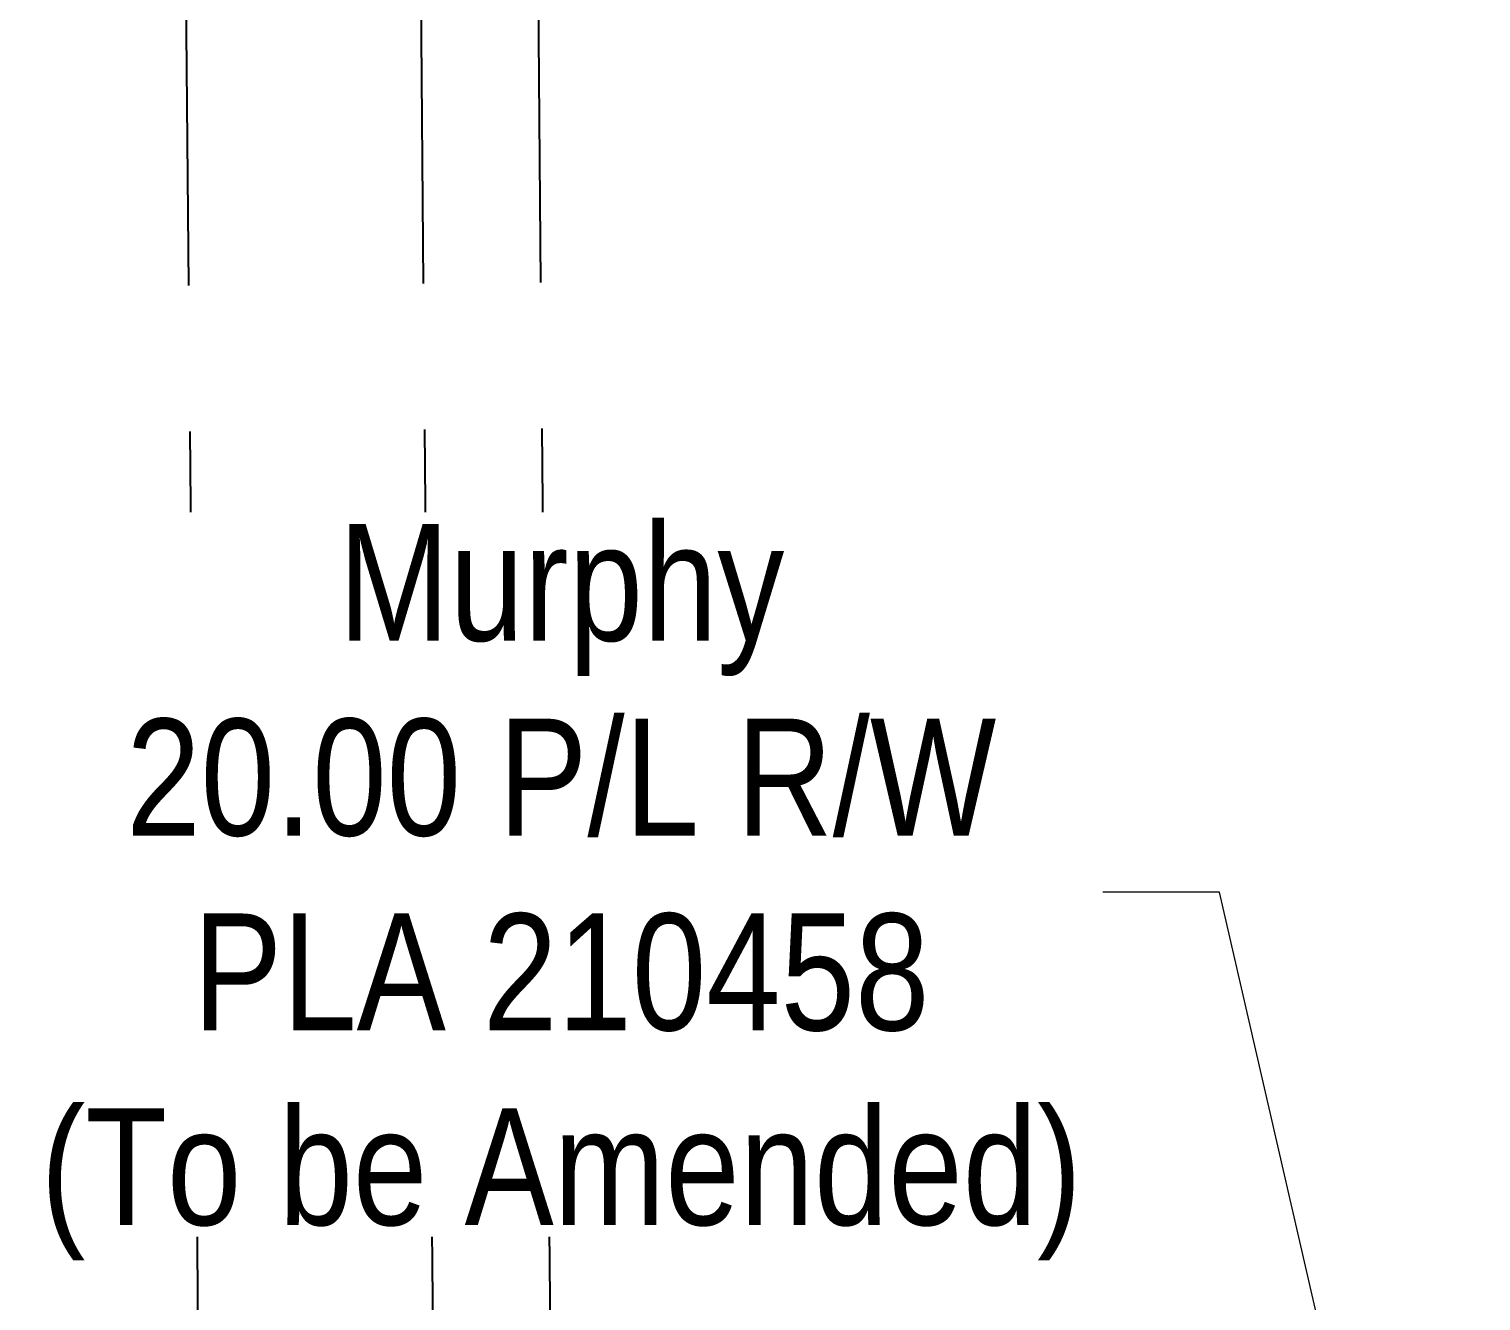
# Model space of a CAD drawing. Extents: x 534052 to 544180, y 6043031 to 6050786.
# Drawn here: x 540703.8 to 540828.1, y 6044655.2 to 6044764.1 of the extents above; entities that cross this region are included whole.
import ezdxf

# ---------------------------------------------------------------- set-up
doc = ezdxf.new("R2010")
doc.units = 0
doc.header["$LTSCALE"] = 5
doc.header["$PDSIZE"] = 0.5
doc.linetypes.add('foc-UNSURVEYED', pattern=[12.5, 10, -2.5])
doc.layers.get('Defpoints').update_dxf_attribs({"color": 9})
doc.layers.add('C-RW-T', color=13, linetype='Continuous', lineweight=9)
doc.layers.add('L-USEC', color=7, linetype='foc-UNSURVEYED')
doc.styles.add('80CG', font='', dxfattribs={"height": 10})
doc.styles.get('80CG').set_extended_font_data('Arial Narrow')
doc.dimstyles.new('Compass 5 000', dxfattribs={"dimscale": 5, "dimtxt": 9, "dimasz": 2, "dimexe": 0.2, "dimexo": 0.0625, "dimgap": 0.5, "dimtad": 0, "dimtih": 1, "dimtoh": 1, "dimzin": 0, "dimdsep": 46, "dimtxsty": '80CG', "dimcen": 0.1, "dimse1": 1, "dimse2": 1, "dimclrd": 256, "dimclrt": 256, "dimaunit": 1, "dimadec": 4, "dimazin": 0, "dimtfac": 0.06, "dimtofl": 0, "dimtmove": 0, "dimatfit": 1, "dimfxl": 0.2, "dimtolj": 1, "dimtzin": 0, "dimlwd": -1, "dimarcsym": 0})

# ---------------------------------------------------------------- blocks, each defined once
blk = doc.blocks.new('*D689')
at = {"layer": 'C-RW-T', "transparency": 16777216}
for p, q in [((540805.73, 6044690.24), (540795.73, 6044690.24)), ((540816.89, 6044641.73), (540805.73, 6044690.24)), ((540825.86, 6044602.75), (540828.11, 6044593.01))]:
    blk.add_line(p, q, dxfattribs=at)
for points in [[(540818.52, 6044642.1), (540815.27, 6044641.35), (540819.14, 6044631.98)], [(540827.49, 6044603.13), (540824.24, 6044602.38), (540823.62, 6044612.5)]]:
    blk.add_solid(points, dxfattribs=at)
at = {"layer": 'Defpoints', "color": 0, "transparency": 16777216}
for p in [(540819.14, 6044631.98), (540813.29, 6044630.63), (540817.77, 6044611.15)]:
    blk.add_point(p, dxfattribs=at)
at = {"layer": 'C-RW-T', "transparency": 16777216, "insert": (540749.35, 6044690.24), "char_height": 10, "attachment_point": 5, "style": '80CG', "bg_fill": 3, "box_fill_scale": 1.1, "bg_fill_color": 256, "bg_fill_true_color": 13158600, "bg_fill_transparency": 0}
blk.add_mtext('\\A1;Murphy\\P20.00 P/L R/W\\PPLA 210458\\P(To be Amended)', dxfattribs=at)

msp = doc.modelspace()

# ---------------------------------------------------------------- linework, layer by layer
at = {"layer": 'L-USEC'}
for p, q in [((540720.828, 6044367.174), (540713.599, 6045171.409)), ((540740.933, 6044367.355), (540733.705, 6045171.59)), ((540750.986, 6044367.445), (540743.757, 6045171.68))]:
    msp.add_line(p, q, dxfattribs=at)

# ---------------------------------------------------------------- next in the draw order: dimensions: what is measured, and where the dimension line sits
at = {"layer": 'C-RW-T', "color": 5}
dim = msp.add_linear_dim(base=(540819.137, 6044631.98), p1=(540817.772, 6044611.154), p2=(540813.289, 6044630.634), angle=102.96206, text='Murphy\\P20.00 P/L R/W\\PPLA 210458\\P(To be Amended)', dimstyle='Compass 5 000', override={"dimtfill": 1}, dxfattribs=at)
dim.commit()
dim.dimension.update_dxf_attribs({"geometry": '*D689', "text_midpoint": (540749.345, 6044690.242), "dimtype": 161})

doc.saveas('drawing.dxf')
